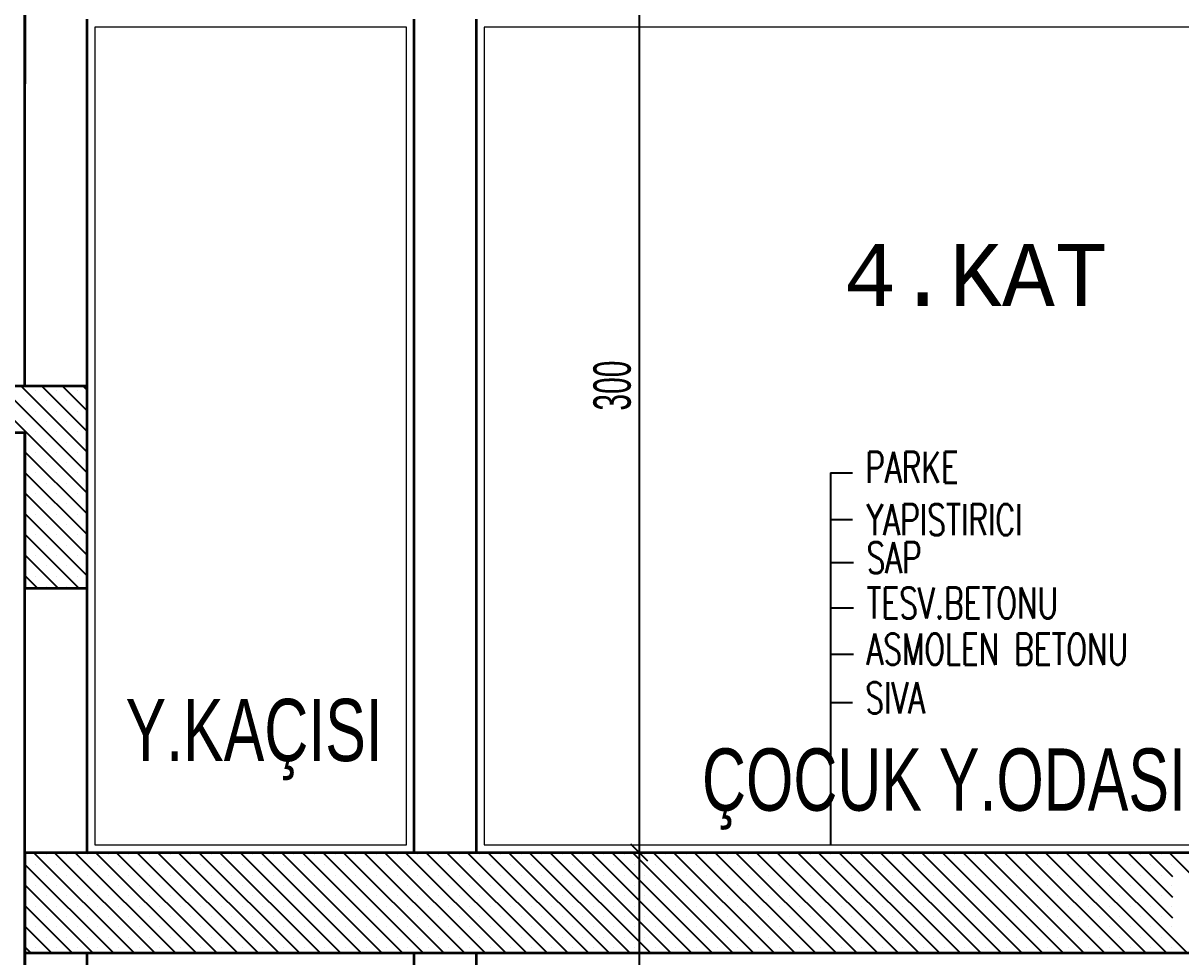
# Model space of a CAD drawing. Header units: inches. Extents: x -7543 to -822, y 102837 to 190349.
# Drawn here: x -828.7151 to -828.6408, y 102837.1172 to 102837.1772 of the extents above; entities that cross this region are included whole.
import ezdxf

# ---------------------------------------------------------------- set-up
doc = ezdxf.new("R2010")
doc.units = ezdxf.units.IN
doc.header["$MEASUREMENT"] = 0
doc.layers.get('0').update_dxf_attribs({"lineweight": 25})
doc.layers.add('DUVAR', color=7, linetype='Continuous', lineweight=35, true_color=0xfc4642)
for name, color, linetype, lineweight in [('ICOL', 55, 'Continuous', 25), ('SIVA', 150, 'Continuous', 15), ('TARAMA', 8, 'Continuous', 25), ('YAZI', 7, 'Continuous', 25)]:
    doc.layers.add(name, color=color, linetype=linetype, lineweight=lineweight)
doc.styles.add('arıal', font='arial.ttf', dxfattribs={"width": 0.7})
doc.styles.add('ISIM', font='monos.ttf', dxfattribs={"width": 1.1, "height": 200})
doc.styles.add('KAPı-PEN', font='simplex.shx', dxfattribs={"width": 0.7, "height": 10})
doc.styles.add('OLCU', font='tromand.shx', dxfattribs={"width": 0.6, "height": 12})

# ---------------------------------------------------------------- blocks, each defined once
blk = doc.blocks.new('_Oblique')
at = {"color": 0, "linetype": 'ByBlock', "lineweight": -2}
blk.add_line((-0.5, -0.5), (0.5, 0.5), dxfattribs=at)

msp = doc.modelspace()

# ---------------------------------------------------------------- linework, layer by layer
at = {"layer": 'DUVAR'}
for p, q in [((-828.715018, 102837.183885), (-828.715018, 102837.173285)), ((-828.715018, 102837.183885), (-828.715018, 102837.173285)), ((-828.715018, 102837.153873), (-828.715018, 102837.180627)), ((-828.711018, 102837.123885), (-828.711018, 102837.177427)), ((-828.690018, 102837.123885), (-828.690018, 102837.177427)), ((-828.686018, 102837.123885), (-828.686018, 102837.177427)), ((-828.740984, 102837.153873), (-828.711018, 102837.153873)), ((-828.734207, 102837.150873), (-828.715018, 102837.150873)), ((-828.715018, 102837.119227), (-828.715018, 102837.150873)), ((-828.715018, 102837.150873), (-828.715018, 102837.140873)), ((-828.715018, 102837.140873), (-828.711018, 102837.140873)), ((-828.715018, 102837.123885), (-828.625018, 102837.123885)), ((-828.715018, 102837.123885), (-828.715018, 102837.113285)), ((-828.715018, 102837.123885), (-828.621018, 102837.123885)), ((-828.715018, 102837.093873), (-828.715018, 102837.120627)), ((-828.715018, 102837.117427), (-828.621018, 102837.117427)), ((-828.715018, 102837.117427), (-828.621018, 102837.117427)), ((-828.715018, 102837.117427), (-828.621018, 102837.117427)), ((-828.715018, 102837.117427), (-828.621018, 102837.117427)), ((-828.715018, 102837.117427), (-828.621018, 102837.117427)), ((-828.711018, 102837.063885), (-828.711018, 102837.117427)), ((-828.690018, 102837.063885), (-828.690018, 102837.117427)), ((-828.686018, 102837.063885), (-828.686018, 102837.117427))]:
    msp.add_line(p, q, dxfattribs=at)
at = {"layer": 'ICOL'}
for p, q in [((-828.675567, 102837.183885), (-828.675567, 102837.123885)), ((-828.675567, 102837.123885), (-828.675567, 102837.063885))]:
    msp.add_line(p, q, dxfattribs=at)
at = {"layer": 'ICOL', "color": 53}
msp.add_line((-828.677967, 102837.123885), (-828.676407, 102837.123885), dxfattribs=at)
msp.add_line((-828.677967, 102837.123885), (-828.676407, 102837.123885), dxfattribs=at)
at = {"layer": 'SIVA'}
for p, q in [((-828.690518, 102837.176927), (-828.710518, 102837.176927)), ((-828.710518, 102837.176927), (-828.710518, 102837.124385)), ((-828.690518, 102837.124385), (-828.690518, 102837.176927)), ((-828.629518, 102837.176927), (-828.685518, 102837.176927)), ((-828.685518, 102837.176927), (-828.685518, 102837.124385)), ((-828.710518, 102837.124385), (-828.690518, 102837.124385)), ((-828.685518, 102837.124385), (-828.629518, 102837.124385))]:
    msp.add_line(p, q, dxfattribs=at)
at = {"layer": 'TARAMA'}
for p, q in [((-828.711018, 102837.146964), (-828.717927, 102837.153873)), ((-828.711018, 102837.148289), (-828.716601, 102837.153873)), ((-828.711018, 102837.149615), (-828.715275, 102837.153873)), ((-828.711018, 102837.150941), (-828.713949, 102837.153873)), ((-828.711018, 102837.152267), (-828.712623, 102837.153873)), ((-828.711018, 102837.153593), (-828.711298, 102837.153873)), ((-828.714314, 102837.153575), (-828.714314, 102837.153575)), ((-828.712988, 102837.153575), (-828.712988, 102837.153575)), ((-828.711662, 102837.153575), (-828.711662, 102837.153575)), ((-828.714977, 102837.152912), (-828.714977, 102837.152912)), ((-828.713651, 102837.152912), (-828.713651, 102837.152912)), ((-828.712325, 102837.152912), (-828.712325, 102837.152912)), ((-828.714314, 102837.152249), (-828.714314, 102837.152249)), ((-828.712988, 102837.152249), (-828.712988, 102837.152249)), ((-828.711662, 102837.152249), (-828.711662, 102837.152249)), ((-828.714977, 102837.151586), (-828.714977, 102837.151586)), ((-828.714314, 102837.150923), (-828.714314, 102837.150923)), ((-828.713651, 102837.151586), (-828.713651, 102837.151586)), ((-828.712988, 102837.150923), (-828.712988, 102837.150923)), ((-828.712325, 102837.151586), (-828.712325, 102837.151586)), ((-828.711662, 102837.150923), (-828.711662, 102837.150923)), ((-828.714977, 102837.15026), (-828.714977, 102837.15026)), ((-828.713651, 102837.15026), (-828.713651, 102837.15026)), ((-828.712325, 102837.15026), (-828.712325, 102837.15026)), ((-828.711018, 102837.145638), (-828.715018, 102837.149638)), ((-828.714314, 102837.149597), (-828.714314, 102837.149597)), ((-828.712988, 102837.149597), (-828.712988, 102837.149597)), ((-828.711662, 102837.149597), (-828.711662, 102837.149597)), ((-828.714977, 102837.148934), (-828.714977, 102837.148934)), ((-828.713651, 102837.148934), (-828.713651, 102837.148934)), ((-828.712325, 102837.148934), (-828.712325, 102837.148934)), ((-828.711018, 102837.144312), (-828.715018, 102837.148312)), ((-828.714314, 102837.148271), (-828.714314, 102837.148271)), ((-828.712988, 102837.148271), (-828.712988, 102837.148271)), ((-828.711662, 102837.148271), (-828.711662, 102837.148271)), ((-828.714977, 102837.147609), (-828.714977, 102837.147609)), ((-828.713651, 102837.147609), (-828.713651, 102837.147609)), ((-828.712325, 102837.147609), (-828.712325, 102837.147609)), ((-828.711018, 102837.142986), (-828.715018, 102837.146986)), ((-828.714314, 102837.146946), (-828.714314, 102837.146946)), ((-828.712988, 102837.146946), (-828.712988, 102837.146946)), ((-828.711662, 102837.146946), (-828.711662, 102837.146946)), ((-828.714977, 102837.146283), (-828.714977, 102837.146283)), ((-828.713651, 102837.146283), (-828.713651, 102837.146283)), ((-828.712325, 102837.146283), (-828.712325, 102837.146283)), ((-828.711018, 102837.14166), (-828.715018, 102837.14566)), ((-828.714977, 102837.144957), (-828.714977, 102837.144957)), ((-828.714314, 102837.14562), (-828.714314, 102837.14562)), ((-828.713651, 102837.144957), (-828.713651, 102837.144957)), ((-828.712988, 102837.14562), (-828.712988, 102837.14562)), ((-828.712325, 102837.144957), (-828.712325, 102837.144957)), ((-828.711662, 102837.14562), (-828.711662, 102837.14562)), ((-828.711556, 102837.140873), (-828.715018, 102837.144335)), ((-828.714314, 102837.144294), (-828.714314, 102837.144294)), ((-828.712988, 102837.144294), (-828.712988, 102837.144294)), ((-828.711662, 102837.144294), (-828.711662, 102837.144294)), ((-828.714977, 102837.143631), (-828.714977, 102837.143631)), ((-828.713651, 102837.143631), (-828.713651, 102837.143631)), ((-828.712325, 102837.143631), (-828.712325, 102837.143631)), ((-828.712882, 102837.140873), (-828.715018, 102837.143009)), ((-828.714314, 102837.142968), (-828.714314, 102837.142968)), ((-828.712988, 102837.142968), (-828.712988, 102837.142968)), ((-828.711662, 102837.142968), (-828.711662, 102837.142968)), ((-828.714977, 102837.142305), (-828.714977, 102837.142305)), ((-828.713651, 102837.142305), (-828.713651, 102837.142305)), ((-828.712325, 102837.142305), (-828.712325, 102837.142305)), ((-828.714207, 102837.140873), (-828.715018, 102837.141683)), ((-828.714314, 102837.141642), (-828.714314, 102837.141642)), ((-828.712988, 102837.141642), (-828.712988, 102837.141642)), ((-828.711662, 102837.141642), (-828.711662, 102837.141642)), ((-828.714977, 102837.140979), (-828.714977, 102837.140979)), ((-828.713651, 102837.140979), (-828.713651, 102837.140979)), ((-828.712325, 102837.140979), (-828.712325, 102837.140979)), ((-828.714977, 102837.123744), (-828.714977, 102837.123744)), ((-828.707998, 102837.117427), (-828.714455, 102837.123885)), ((-828.713651, 102837.123744), (-828.713651, 102837.123744)), ((-828.706672, 102837.117427), (-828.713129, 102837.123885)), ((-828.712325, 102837.123744), (-828.712325, 102837.123744)), ((-828.705346, 102837.117427), (-828.711803, 102837.123885)), ((-828.711, 102837.123744), (-828.711, 102837.123744)), ((-828.70402, 102837.117427), (-828.710478, 102837.123885)), ((-828.709674, 102837.123744), (-828.709674, 102837.123744)), ((-828.702694, 102837.117427), (-828.709152, 102837.123885)), ((-828.708348, 102837.123744), (-828.708348, 102837.123744)), ((-828.701368, 102837.117427), (-828.707826, 102837.123885)), ((-828.707022, 102837.123744), (-828.707022, 102837.123744)), ((-828.700043, 102837.117427), (-828.7065, 102837.123885)), ((-828.705696, 102837.123744), (-828.705696, 102837.123744)), ((-828.698717, 102837.117427), (-828.705174, 102837.123885)), ((-828.70437, 102837.123744), (-828.70437, 102837.123744)), ((-828.697391, 102837.117427), (-828.703849, 102837.123885)), ((-828.703045, 102837.123744), (-828.703045, 102837.123744)), ((-828.696065, 102837.117427), (-828.702523, 102837.123885)), ((-828.701719, 102837.123744), (-828.701719, 102837.123744)), ((-828.694739, 102837.117427), (-828.701197, 102837.123885)), ((-828.700393, 102837.123744), (-828.700393, 102837.123744)), ((-828.693414, 102837.117427), (-828.699871, 102837.123885)), ((-828.699067, 102837.123744), (-828.699067, 102837.123744)), ((-828.692088, 102837.117427), (-828.698545, 102837.123885)), ((-828.697741, 102837.123744), (-828.697741, 102837.123744)), ((-828.690762, 102837.117427), (-828.697219, 102837.123885)), ((-828.696415, 102837.123744), (-828.696415, 102837.123744)), ((-828.689436, 102837.117427), (-828.695894, 102837.123885)), ((-828.69509, 102837.123744), (-828.69509, 102837.123744)), ((-828.68811, 102837.117427), (-828.694568, 102837.123885)), ((-828.693764, 102837.123744), (-828.693764, 102837.123744)), ((-828.686784, 102837.117427), (-828.693242, 102837.123885)), ((-828.692438, 102837.123744), (-828.692438, 102837.123744)), ((-828.685459, 102837.117427), (-828.691916, 102837.123885)), ((-828.691112, 102837.123744), (-828.691112, 102837.123744)), ((-828.684133, 102837.117427), (-828.69059, 102837.123885)), ((-828.689786, 102837.123744), (-828.689786, 102837.123744)), ((-828.682807, 102837.117427), (-828.689264, 102837.123885)), ((-828.688461, 102837.123744), (-828.688461, 102837.123744)), ((-828.681481, 102837.117427), (-828.687939, 102837.123885)), ((-828.687135, 102837.123744), (-828.687135, 102837.123744)), ((-828.680155, 102837.117427), (-828.686613, 102837.123885)), ((-828.685809, 102837.123744), (-828.685809, 102837.123744)), ((-828.678829, 102837.117427), (-828.685287, 102837.123885)), ((-828.684483, 102837.123744), (-828.684483, 102837.123744)), ((-828.677504, 102837.117427), (-828.683961, 102837.123885)), ((-828.683157, 102837.123744), (-828.683157, 102837.123744)), ((-828.676178, 102837.117427), (-828.682635, 102837.123885)), ((-828.681831, 102837.123744), (-828.681831, 102837.123744)), ((-828.674852, 102837.117427), (-828.68131, 102837.123885)), ((-828.680506, 102837.123744), (-828.680506, 102837.123744)), ((-828.673526, 102837.117427), (-828.679984, 102837.123885)), ((-828.67918, 102837.123744), (-828.67918, 102837.123744)), ((-828.6722, 102837.117427), (-828.678658, 102837.123885)), ((-828.677854, 102837.123744), (-828.677854, 102837.123744)), ((-828.670874, 102837.117427), (-828.677332, 102837.123885)), ((-828.676528, 102837.123744), (-828.676528, 102837.123744)), ((-828.669549, 102837.117427), (-828.676006, 102837.123885)), ((-828.675202, 102837.123744), (-828.675202, 102837.123744)), ((-828.668223, 102837.117427), (-828.67468, 102837.123885)), ((-828.673876, 102837.123744), (-828.673876, 102837.123744)), ((-828.666897, 102837.117427), (-828.673355, 102837.123885)), ((-828.672551, 102837.123744), (-828.672551, 102837.123744)), ((-828.665571, 102837.117427), (-828.672029, 102837.123885)), ((-828.671225, 102837.123744), (-828.671225, 102837.123744)), ((-828.664245, 102837.117427), (-828.670703, 102837.123885)), ((-828.669899, 102837.123744), (-828.669899, 102837.123744)), ((-828.66292, 102837.117427), (-828.669377, 102837.123885)), ((-828.668573, 102837.123744), (-828.668573, 102837.123744)), ((-828.661594, 102837.117427), (-828.668051, 102837.123885)), ((-828.667247, 102837.123744), (-828.667247, 102837.123744)), ((-828.660268, 102837.117427), (-828.666725, 102837.123885)), ((-828.665922, 102837.123744), (-828.665922, 102837.123744)), ((-828.658942, 102837.117427), (-828.6654, 102837.123885)), ((-828.664596, 102837.123744), (-828.664596, 102837.123744)), ((-828.657616, 102837.117427), (-828.664074, 102837.123885)), ((-828.66327, 102837.123744), (-828.66327, 102837.123744)), ((-828.65629, 102837.117427), (-828.662748, 102837.123885)), ((-828.661944, 102837.123744), (-828.661944, 102837.123744)), ((-828.654965, 102837.117427), (-828.661422, 102837.123885)), ((-828.660618, 102837.123744), (-828.660618, 102837.123744)), ((-828.653639, 102837.117427), (-828.660096, 102837.123885)), ((-828.659292, 102837.123744), (-828.659292, 102837.123744)), ((-828.652313, 102837.117427), (-828.65877, 102837.123885)), ((-828.657967, 102837.123744), (-828.657967, 102837.123744)), ((-828.650987, 102837.117427), (-828.657445, 102837.123885)), ((-828.656641, 102837.123744), (-828.656641, 102837.123744)), ((-828.649661, 102837.117427), (-828.656119, 102837.123885)), ((-828.655315, 102837.123744), (-828.655315, 102837.123744)), ((-828.648335, 102837.117427), (-828.654793, 102837.123885)), ((-828.653989, 102837.123744), (-828.653989, 102837.123744)), ((-828.64701, 102837.117427), (-828.653467, 102837.123885)), ((-828.652663, 102837.123744), (-828.652663, 102837.123744)), ((-828.645684, 102837.117427), (-828.652141, 102837.123885)), ((-828.651337, 102837.123744), (-828.651337, 102837.123744)), ((-828.644358, 102837.117427), (-828.650816, 102837.123885)), ((-828.650012, 102837.123744), (-828.650012, 102837.123744)), ((-828.643032, 102837.117427), (-828.64949, 102837.123885)), ((-828.648686, 102837.123744), (-828.648686, 102837.123744)), ((-828.641706, 102837.117427), (-828.648164, 102837.123885)), ((-828.64736, 102837.123744), (-828.64736, 102837.123744)), ((-828.64038, 102837.117427), (-828.646838, 102837.123885)), ((-828.646034, 102837.123744), (-828.646034, 102837.123744)), ((-828.641298, 102837.11967), (-828.645512, 102837.123885)), ((-828.644708, 102837.123744), (-828.644708, 102837.123744)), ((-828.641298, 102837.120996), (-828.644186, 102837.123885)), ((-828.643382, 102837.123744), (-828.643382, 102837.123744)), ((-828.641298, 102837.122322), (-828.642861, 102837.123885)), ((-828.642057, 102837.123744), (-828.642057, 102837.123744)), ((-828.640072, 102837.122422), (-828.641535, 102837.123885)), ((-828.709323, 102837.117427), (-828.715018, 102837.123121)), ((-828.714314, 102837.123081), (-828.714314, 102837.123081)), ((-828.712988, 102837.123081), (-828.712988, 102837.123081)), ((-828.711662, 102837.123081), (-828.711662, 102837.123081)), ((-828.710337, 102837.123081), (-828.710337, 102837.123081)), ((-828.709011, 102837.123081), (-828.709011, 102837.123081)), ((-828.707685, 102837.123081), (-828.707685, 102837.123081)), ((-828.706359, 102837.123081), (-828.706359, 102837.123081)), ((-828.705033, 102837.123081), (-828.705033, 102837.123081)), ((-828.703708, 102837.123081), (-828.703708, 102837.123081)), ((-828.702382, 102837.123081), (-828.702382, 102837.123081)), ((-828.701056, 102837.123081), (-828.701056, 102837.123081)), ((-828.69973, 102837.123081), (-828.69973, 102837.123081)), ((-828.698404, 102837.123081), (-828.698404, 102837.123081)), ((-828.697078, 102837.123081), (-828.697078, 102837.123081)), ((-828.695753, 102837.123081), (-828.695753, 102837.123081)), ((-828.694427, 102837.123081), (-828.694427, 102837.123081)), ((-828.693101, 102837.123081), (-828.693101, 102837.123081)), ((-828.691775, 102837.123081), (-828.691775, 102837.123081)), ((-828.690449, 102837.123081), (-828.690449, 102837.123081)), ((-828.689123, 102837.123081), (-828.689123, 102837.123081)), ((-828.687798, 102837.123081), (-828.687798, 102837.123081)), ((-828.686472, 102837.123081), (-828.686472, 102837.123081)), ((-828.685146, 102837.123081), (-828.685146, 102837.123081)), ((-828.68382, 102837.123081), (-828.68382, 102837.123081)), ((-828.682494, 102837.123081), (-828.682494, 102837.123081)), ((-828.681168, 102837.123081), (-828.681168, 102837.123081)), ((-828.679843, 102837.123081), (-828.679843, 102837.123081)), ((-828.678517, 102837.123081), (-828.678517, 102837.123081)), ((-828.677191, 102837.123081), (-828.677191, 102837.123081)), ((-828.675865, 102837.123081), (-828.675865, 102837.123081)), ((-828.674539, 102837.123081), (-828.674539, 102837.123081)), ((-828.673214, 102837.123081), (-828.673214, 102837.123081)), ((-828.671888, 102837.123081), (-828.671888, 102837.123081)), ((-828.670562, 102837.123081), (-828.670562, 102837.123081)), ((-828.669236, 102837.123081), (-828.669236, 102837.123081)), ((-828.66791, 102837.123081), (-828.66791, 102837.123081)), ((-828.666584, 102837.123081), (-828.666584, 102837.123081)), ((-828.665259, 102837.123081), (-828.665259, 102837.123081)), ((-828.663933, 102837.123081), (-828.663933, 102837.123081)), ((-828.662607, 102837.123081), (-828.662607, 102837.123081)), ((-828.661281, 102837.123081), (-828.661281, 102837.123081)), ((-828.659955, 102837.123081), (-828.659955, 102837.123081)), ((-828.658629, 102837.123081), (-828.658629, 102837.123081)), ((-828.657304, 102837.123081), (-828.657304, 102837.123081)), ((-828.655978, 102837.123081), (-828.655978, 102837.123081)), ((-828.654652, 102837.123081), (-828.654652, 102837.123081)), ((-828.653326, 102837.123081), (-828.653326, 102837.123081)), ((-828.652, 102837.123081), (-828.652, 102837.123081)), ((-828.650675, 102837.123081), (-828.650675, 102837.123081)), ((-828.649349, 102837.123081), (-828.649349, 102837.123081)), ((-828.648023, 102837.123081), (-828.648023, 102837.123081)), ((-828.646697, 102837.123081), (-828.646697, 102837.123081)), ((-828.645371, 102837.123081), (-828.645371, 102837.123081)), ((-828.644045, 102837.123081), (-828.644045, 102837.123081)), ((-828.64272, 102837.123081), (-828.64272, 102837.123081)), ((-828.641394, 102837.123081), (-828.641394, 102837.123081)), ((-828.714977, 102837.122418), (-828.714977, 102837.122418)), ((-828.713651, 102837.122418), (-828.713651, 102837.122418)), ((-828.712325, 102837.122418), (-828.712325, 102837.122418)), ((-828.711, 102837.122418), (-828.711, 102837.122418)), ((-828.709674, 102837.122418), (-828.709674, 102837.122418)), ((-828.708348, 102837.122418), (-828.708348, 102837.122418)), ((-828.707022, 102837.122418), (-828.707022, 102837.122418)), ((-828.705696, 102837.122418), (-828.705696, 102837.122418)), ((-828.70437, 102837.122418), (-828.70437, 102837.122418)), ((-828.703045, 102837.122418), (-828.703045, 102837.122418)), ((-828.701719, 102837.122418), (-828.701719, 102837.122418)), ((-828.700393, 102837.122418), (-828.700393, 102837.122418)), ((-828.699067, 102837.122418), (-828.699067, 102837.122418)), ((-828.697741, 102837.122418), (-828.697741, 102837.122418)), ((-828.696415, 102837.122418), (-828.696415, 102837.122418)), ((-828.69509, 102837.122418), (-828.69509, 102837.122418)), ((-828.693764, 102837.122418), (-828.693764, 102837.122418)), ((-828.692438, 102837.122418), (-828.692438, 102837.122418)), ((-828.691112, 102837.122418), (-828.691112, 102837.122418)), ((-828.689786, 102837.122418), (-828.689786, 102837.122418)), ((-828.688461, 102837.122418), (-828.688461, 102837.122418)), ((-828.687135, 102837.122418), (-828.687135, 102837.122418)), ((-828.685809, 102837.122418), (-828.685809, 102837.122418)), ((-828.684483, 102837.122418), (-828.684483, 102837.122418)), ((-828.683157, 102837.122418), (-828.683157, 102837.122418)), ((-828.681831, 102837.122418), (-828.681831, 102837.122418)), ((-828.680506, 102837.122418), (-828.680506, 102837.122418)), ((-828.67918, 102837.122418), (-828.67918, 102837.122418)), ((-828.677854, 102837.122418), (-828.677854, 102837.122418)), ((-828.676528, 102837.122418), (-828.676528, 102837.122418)), ((-828.675202, 102837.122418), (-828.675202, 102837.122418)), ((-828.673876, 102837.122418), (-828.673876, 102837.122418)), ((-828.672551, 102837.122418), (-828.672551, 102837.122418)), ((-828.671225, 102837.122418), (-828.671225, 102837.122418)), ((-828.669899, 102837.122418), (-828.669899, 102837.122418)), ((-828.668573, 102837.122418), (-828.668573, 102837.122418)), ((-828.667247, 102837.122418), (-828.667247, 102837.122418)), ((-828.665922, 102837.122418), (-828.665922, 102837.122418)), ((-828.664596, 102837.122418), (-828.664596, 102837.122418)), ((-828.66327, 102837.122418), (-828.66327, 102837.122418)), ((-828.661944, 102837.122418), (-828.661944, 102837.122418)), ((-828.660618, 102837.122418), (-828.660618, 102837.122418)), ((-828.659292, 102837.122418), (-828.659292, 102837.122418)), ((-828.657967, 102837.122418), (-828.657967, 102837.122418)), ((-828.656641, 102837.122418), (-828.656641, 102837.122418)), ((-828.655315, 102837.122418), (-828.655315, 102837.122418)), ((-828.653989, 102837.122418), (-828.653989, 102837.122418)), ((-828.652663, 102837.122418), (-828.652663, 102837.122418)), ((-828.651337, 102837.122418), (-828.651337, 102837.122418)), ((-828.650012, 102837.122418), (-828.650012, 102837.122418)), ((-828.648686, 102837.122418), (-828.648686, 102837.122418)), ((-828.64736, 102837.122418), (-828.64736, 102837.122418)), ((-828.646034, 102837.122418), (-828.646034, 102837.122418)), ((-828.644708, 102837.122418), (-828.644708, 102837.122418)), ((-828.643382, 102837.122418), (-828.643382, 102837.122418)), ((-828.642057, 102837.122418), (-828.642057, 102837.122418)), ((-828.710649, 102837.117427), (-828.715018, 102837.121795)), ((-828.714314, 102837.121755), (-828.714314, 102837.121755)), ((-828.712988, 102837.121755), (-828.712988, 102837.121755)), ((-828.711662, 102837.121755), (-828.711662, 102837.121755)), ((-828.710337, 102837.121755), (-828.710337, 102837.121755)), ((-828.709011, 102837.121755), (-828.709011, 102837.121755)), ((-828.707685, 102837.121755), (-828.707685, 102837.121755)), ((-828.706359, 102837.121755), (-828.706359, 102837.121755)), ((-828.705033, 102837.121755), (-828.705033, 102837.121755)), ((-828.703708, 102837.121755), (-828.703708, 102837.121755)), ((-828.702382, 102837.121755), (-828.702382, 102837.121755)), ((-828.701056, 102837.121755), (-828.701056, 102837.121755)), ((-828.69973, 102837.121755), (-828.69973, 102837.121755)), ((-828.698404, 102837.121755), (-828.698404, 102837.121755)), ((-828.697078, 102837.121755), (-828.697078, 102837.121755)), ((-828.695753, 102837.121755), (-828.695753, 102837.121755)), ((-828.694427, 102837.121755), (-828.694427, 102837.121755)), ((-828.693101, 102837.121755), (-828.693101, 102837.121755)), ((-828.691775, 102837.121755), (-828.691775, 102837.121755)), ((-828.690449, 102837.121755), (-828.690449, 102837.121755)), ((-828.689123, 102837.121755), (-828.689123, 102837.121755)), ((-828.687798, 102837.121755), (-828.687798, 102837.121755)), ((-828.686472, 102837.121755), (-828.686472, 102837.121755)), ((-828.685146, 102837.121755), (-828.685146, 102837.121755)), ((-828.68382, 102837.121755), (-828.68382, 102837.121755)), ((-828.682494, 102837.121755), (-828.682494, 102837.121755)), ((-828.681168, 102837.121755), (-828.681168, 102837.121755)), ((-828.679843, 102837.121755), (-828.679843, 102837.121755)), ((-828.678517, 102837.121755), (-828.678517, 102837.121755)), ((-828.677191, 102837.121755), (-828.677191, 102837.121755)), ((-828.675865, 102837.121755), (-828.675865, 102837.121755)), ((-828.674539, 102837.121755), (-828.674539, 102837.121755)), ((-828.673214, 102837.121755), (-828.673214, 102837.121755)), ((-828.671888, 102837.121755), (-828.671888, 102837.121755)), ((-828.670562, 102837.121755), (-828.670562, 102837.121755)), ((-828.669236, 102837.121755), (-828.669236, 102837.121755)), ((-828.66791, 102837.121755), (-828.66791, 102837.121755)), ((-828.666584, 102837.121755), (-828.666584, 102837.121755)), ((-828.665259, 102837.121755), (-828.665259, 102837.121755)), ((-828.663933, 102837.121755), (-828.663933, 102837.121755)), ((-828.662607, 102837.121755), (-828.662607, 102837.121755)), ((-828.661281, 102837.121755), (-828.661281, 102837.121755)), ((-828.659955, 102837.121755), (-828.659955, 102837.121755)), ((-828.658629, 102837.121755), (-828.658629, 102837.121755)), ((-828.657304, 102837.121755), (-828.657304, 102837.121755)), ((-828.655978, 102837.121755), (-828.655978, 102837.121755)), ((-828.654652, 102837.121755), (-828.654652, 102837.121755)), ((-828.653326, 102837.121755), (-828.653326, 102837.121755)), ((-828.652, 102837.121755), (-828.652, 102837.121755)), ((-828.650675, 102837.121755), (-828.650675, 102837.121755)), ((-828.649349, 102837.121755), (-828.649349, 102837.121755)), ((-828.648023, 102837.121755), (-828.648023, 102837.121755)), ((-828.646697, 102837.121755), (-828.646697, 102837.121755)), ((-828.645371, 102837.121755), (-828.645371, 102837.121755)), ((-828.644045, 102837.121755), (-828.644045, 102837.121755)), ((-828.64272, 102837.121755), (-828.64272, 102837.121755)), ((-828.641394, 102837.121755), (-828.641394, 102837.121755)), ((-828.711975, 102837.117427), (-828.715018, 102837.12047)), ((-828.714977, 102837.121092), (-828.714977, 102837.121092)), ((-828.714314, 102837.120429), (-828.714314, 102837.120429)), ((-828.713651, 102837.121092), (-828.713651, 102837.121092)), ((-828.712988, 102837.120429), (-828.712988, 102837.120429)), ((-828.712325, 102837.121092), (-828.712325, 102837.121092)), ((-828.711662, 102837.120429), (-828.711662, 102837.120429)), ((-828.711, 102837.121092), (-828.711, 102837.121092)), ((-828.710337, 102837.120429), (-828.710337, 102837.120429)), ((-828.709674, 102837.121092), (-828.709674, 102837.121092)), ((-828.709011, 102837.120429), (-828.709011, 102837.120429)), ((-828.708348, 102837.121092), (-828.708348, 102837.121092)), ((-828.707685, 102837.120429), (-828.707685, 102837.120429)), ((-828.707022, 102837.121092), (-828.707022, 102837.121092)), ((-828.706359, 102837.120429), (-828.706359, 102837.120429)), ((-828.705696, 102837.121092), (-828.705696, 102837.121092)), ((-828.705033, 102837.120429), (-828.705033, 102837.120429)), ((-828.70437, 102837.121092), (-828.70437, 102837.121092)), ((-828.703708, 102837.120429), (-828.703708, 102837.120429)), ((-828.703045, 102837.121092), (-828.703045, 102837.121092)), ((-828.702382, 102837.120429), (-828.702382, 102837.120429)), ((-828.701719, 102837.121092), (-828.701719, 102837.121092)), ((-828.701056, 102837.120429), (-828.701056, 102837.120429)), ((-828.700393, 102837.121092), (-828.700393, 102837.121092)), ((-828.69973, 102837.120429), (-828.69973, 102837.120429)), ((-828.699067, 102837.121092), (-828.699067, 102837.121092)), ((-828.698404, 102837.120429), (-828.698404, 102837.120429)), ((-828.697741, 102837.121092), (-828.697741, 102837.121092)), ((-828.697078, 102837.120429), (-828.697078, 102837.120429)), ((-828.696415, 102837.121092), (-828.696415, 102837.121092)), ((-828.695753, 102837.120429), (-828.695753, 102837.120429)), ((-828.69509, 102837.121092), (-828.69509, 102837.121092)), ((-828.694427, 102837.120429), (-828.694427, 102837.120429)), ((-828.693764, 102837.121092), (-828.693764, 102837.121092)), ((-828.693101, 102837.120429), (-828.693101, 102837.120429)), ((-828.692438, 102837.121092), (-828.692438, 102837.121092)), ((-828.691775, 102837.120429), (-828.691775, 102837.120429)), ((-828.691112, 102837.121092), (-828.691112, 102837.121092)), ((-828.690449, 102837.120429), (-828.690449, 102837.120429)), ((-828.689786, 102837.121092), (-828.689786, 102837.121092)), ((-828.689123, 102837.120429), (-828.689123, 102837.120429)), ((-828.688461, 102837.121092), (-828.688461, 102837.121092)), ((-828.687798, 102837.120429), (-828.687798, 102837.120429)), ((-828.687135, 102837.121092), (-828.687135, 102837.121092)), ((-828.686472, 102837.120429), (-828.686472, 102837.120429)), ((-828.685809, 102837.121092), (-828.685809, 102837.121092)), ((-828.685146, 102837.120429), (-828.685146, 102837.120429)), ((-828.684483, 102837.121092), (-828.684483, 102837.121092)), ((-828.68382, 102837.120429), (-828.68382, 102837.120429)), ((-828.683157, 102837.121092), (-828.683157, 102837.121092)), ((-828.682494, 102837.120429), (-828.682494, 102837.120429)), ((-828.681831, 102837.121092), (-828.681831, 102837.121092)), ((-828.681168, 102837.120429), (-828.681168, 102837.120429)), ((-828.680506, 102837.121092), (-828.680506, 102837.121092)), ((-828.679843, 102837.120429), (-828.679843, 102837.120429)), ((-828.67918, 102837.121092), (-828.67918, 102837.121092)), ((-828.678517, 102837.120429), (-828.678517, 102837.120429)), ((-828.677854, 102837.121092), (-828.677854, 102837.121092)), ((-828.677191, 102837.120429), (-828.677191, 102837.120429)), ((-828.676528, 102837.121092), (-828.676528, 102837.121092)), ((-828.675865, 102837.120429), (-828.675865, 102837.120429)), ((-828.675202, 102837.121092), (-828.675202, 102837.121092)), ((-828.674539, 102837.120429), (-828.674539, 102837.120429)), ((-828.673876, 102837.121092), (-828.673876, 102837.121092)), ((-828.673214, 102837.120429), (-828.673214, 102837.120429)), ((-828.672551, 102837.121092), (-828.672551, 102837.121092)), ((-828.671888, 102837.120429), (-828.671888, 102837.120429)), ((-828.671225, 102837.121092), (-828.671225, 102837.121092)), ((-828.670562, 102837.120429), (-828.670562, 102837.120429)), ((-828.669899, 102837.121092), (-828.669899, 102837.121092)), ((-828.669236, 102837.120429), (-828.669236, 102837.120429)), ((-828.668573, 102837.121092), (-828.668573, 102837.121092)), ((-828.66791, 102837.120429), (-828.66791, 102837.120429)), ((-828.667247, 102837.121092), (-828.667247, 102837.121092)), ((-828.666584, 102837.120429), (-828.666584, 102837.120429)), ((-828.665922, 102837.121092), (-828.665922, 102837.121092)), ((-828.665259, 102837.120429), (-828.665259, 102837.120429)), ((-828.664596, 102837.121092), (-828.664596, 102837.121092)), ((-828.663933, 102837.120429), (-828.663933, 102837.120429)), ((-828.66327, 102837.121092), (-828.66327, 102837.121092)), ((-828.662607, 102837.120429), (-828.662607, 102837.120429)), ((-828.661944, 102837.121092), (-828.661944, 102837.121092)), ((-828.661281, 102837.120429), (-828.661281, 102837.120429)), ((-828.660618, 102837.121092), (-828.660618, 102837.121092)), ((-828.659955, 102837.120429), (-828.659955, 102837.120429)), ((-828.659292, 102837.121092), (-828.659292, 102837.121092)), ((-828.658629, 102837.120429), (-828.658629, 102837.120429)), ((-828.657967, 102837.121092), (-828.657967, 102837.121092)), ((-828.657304, 102837.120429), (-828.657304, 102837.120429)), ((-828.656641, 102837.121092), (-828.656641, 102837.121092)), ((-828.655978, 102837.120429), (-828.655978, 102837.120429)), ((-828.655315, 102837.121092), (-828.655315, 102837.121092)), ((-828.654652, 102837.120429), (-828.654652, 102837.120429)), ((-828.653989, 102837.121092), (-828.653989, 102837.121092)), ((-828.653326, 102837.120429), (-828.653326, 102837.120429)), ((-828.652663, 102837.121092), (-828.652663, 102837.121092)), ((-828.652, 102837.120429), (-828.652, 102837.120429)), ((-828.651337, 102837.121092), (-828.651337, 102837.121092)), ((-828.650675, 102837.120429), (-828.650675, 102837.120429)), ((-828.650012, 102837.121092), (-828.650012, 102837.121092)), ((-828.649349, 102837.120429), (-828.649349, 102837.120429)), ((-828.648686, 102837.121092), (-828.648686, 102837.121092)), ((-828.648023, 102837.120429), (-828.648023, 102837.120429)), ((-828.64736, 102837.121092), (-828.64736, 102837.121092)), ((-828.646697, 102837.120429), (-828.646697, 102837.120429)), ((-828.646034, 102837.121092), (-828.646034, 102837.121092)), ((-828.645371, 102837.120429), (-828.645371, 102837.120429)), ((-828.644708, 102837.121092), (-828.644708, 102837.121092)), ((-828.644045, 102837.120429), (-828.644045, 102837.120429)), ((-828.643382, 102837.121092), (-828.643382, 102837.121092)), ((-828.64272, 102837.120429), (-828.64272, 102837.120429)), ((-828.642057, 102837.121092), (-828.642057, 102837.121092)), ((-828.641394, 102837.120429), (-828.641394, 102837.120429)), ((-828.714977, 102837.119766), (-828.714977, 102837.119766)), ((-828.713651, 102837.119766), (-828.713651, 102837.119766)), ((-828.712325, 102837.119766), (-828.712325, 102837.119766)), ((-828.711, 102837.119766), (-828.711, 102837.119766)), ((-828.709674, 102837.119766), (-828.709674, 102837.119766)), ((-828.708348, 102837.119766), (-828.708348, 102837.119766)), ((-828.707022, 102837.119766), (-828.707022, 102837.119766)), ((-828.705696, 102837.119766), (-828.705696, 102837.119766)), ((-828.70437, 102837.119766), (-828.70437, 102837.119766)), ((-828.703045, 102837.119766), (-828.703045, 102837.119766)), ((-828.701719, 102837.119766), (-828.701719, 102837.119766)), ((-828.700393, 102837.119766), (-828.700393, 102837.119766)), ((-828.699067, 102837.119766), (-828.699067, 102837.119766)), ((-828.697741, 102837.119766), (-828.697741, 102837.119766)), ((-828.696415, 102837.119766), (-828.696415, 102837.119766)), ((-828.69509, 102837.119766), (-828.69509, 102837.119766)), ((-828.693764, 102837.119766), (-828.693764, 102837.119766)), ((-828.692438, 102837.119766), (-828.692438, 102837.119766)), ((-828.691112, 102837.119766), (-828.691112, 102837.119766)), ((-828.689786, 102837.119766), (-828.689786, 102837.119766)), ((-828.688461, 102837.119766), (-828.688461, 102837.119766)), ((-828.687135, 102837.119766), (-828.687135, 102837.119766)), ((-828.685809, 102837.119766), (-828.685809, 102837.119766)), ((-828.684483, 102837.119766), (-828.684483, 102837.119766)), ((-828.683157, 102837.119766), (-828.683157, 102837.119766)), ((-828.681831, 102837.119766), (-828.681831, 102837.119766)), ((-828.680506, 102837.119766), (-828.680506, 102837.119766)), ((-828.67918, 102837.119766), (-828.67918, 102837.119766)), ((-828.677854, 102837.119766), (-828.677854, 102837.119766)), ((-828.676528, 102837.119766), (-828.676528, 102837.119766)), ((-828.675202, 102837.119766), (-828.675202, 102837.119766)), ((-828.673876, 102837.119766), (-828.673876, 102837.119766)), ((-828.672551, 102837.119766), (-828.672551, 102837.119766)), ((-828.671225, 102837.119766), (-828.671225, 102837.119766)), ((-828.669899, 102837.119766), (-828.669899, 102837.119766)), ((-828.668573, 102837.119766), (-828.668573, 102837.119766)), ((-828.667247, 102837.119766), (-828.667247, 102837.119766)), ((-828.665922, 102837.119766), (-828.665922, 102837.119766)), ((-828.664596, 102837.119766), (-828.664596, 102837.119766)), ((-828.66327, 102837.119766), (-828.66327, 102837.119766)), ((-828.661944, 102837.119766), (-828.661944, 102837.119766)), ((-828.660618, 102837.119766), (-828.660618, 102837.119766)), ((-828.659292, 102837.119766), (-828.659292, 102837.119766)), ((-828.657967, 102837.119766), (-828.657967, 102837.119766)), ((-828.656641, 102837.119766), (-828.656641, 102837.119766)), ((-828.655315, 102837.119766), (-828.655315, 102837.119766)), ((-828.653989, 102837.119766), (-828.653989, 102837.119766)), ((-828.652663, 102837.119766), (-828.652663, 102837.119766)), ((-828.651337, 102837.119766), (-828.651337, 102837.119766)), ((-828.650012, 102837.119766), (-828.650012, 102837.119766)), ((-828.648686, 102837.119766), (-828.648686, 102837.119766)), ((-828.64736, 102837.119766), (-828.64736, 102837.119766)), ((-828.646034, 102837.119766), (-828.646034, 102837.119766)), ((-828.644708, 102837.119766), (-828.644708, 102837.119766)), ((-828.643382, 102837.119766), (-828.643382, 102837.119766)), ((-828.642057, 102837.119766), (-828.642057, 102837.119766)), ((-828.713301, 102837.117427), (-828.715018, 102837.119144)), ((-828.714314, 102837.119103), (-828.714314, 102837.119103)), ((-828.712988, 102837.119103), (-828.712988, 102837.119103)), ((-828.711662, 102837.119103), (-828.711662, 102837.119103)), ((-828.710337, 102837.119103), (-828.710337, 102837.119103)), ((-828.709011, 102837.119103), (-828.709011, 102837.119103)), ((-828.707685, 102837.119103), (-828.707685, 102837.119103)), ((-828.706359, 102837.119103), (-828.706359, 102837.119103)), ((-828.705033, 102837.119103), (-828.705033, 102837.119103)), ((-828.703708, 102837.119103), (-828.703708, 102837.119103)), ((-828.702382, 102837.119103), (-828.702382, 102837.119103)), ((-828.701056, 102837.119103), (-828.701056, 102837.119103)), ((-828.69973, 102837.119103), (-828.69973, 102837.119103)), ((-828.698404, 102837.119103), (-828.698404, 102837.119103)), ((-828.697078, 102837.119103), (-828.697078, 102837.119103)), ((-828.695753, 102837.119103), (-828.695753, 102837.119103)), ((-828.694427, 102837.119103), (-828.694427, 102837.119103)), ((-828.693101, 102837.119103), (-828.693101, 102837.119103)), ((-828.691775, 102837.119103), (-828.691775, 102837.119103)), ((-828.690449, 102837.119103), (-828.690449, 102837.119103)), ((-828.689123, 102837.119103), (-828.689123, 102837.119103)), ((-828.687798, 102837.119103), (-828.687798, 102837.119103)), ((-828.686472, 102837.119103), (-828.686472, 102837.119103)), ((-828.685146, 102837.119103), (-828.685146, 102837.119103)), ((-828.68382, 102837.119103), (-828.68382, 102837.119103)), ((-828.682494, 102837.119103), (-828.682494, 102837.119103)), ((-828.681168, 102837.119103), (-828.681168, 102837.119103)), ((-828.679843, 102837.119103), (-828.679843, 102837.119103)), ((-828.678517, 102837.119103), (-828.678517, 102837.119103)), ((-828.677191, 102837.119103), (-828.677191, 102837.119103)), ((-828.675865, 102837.119103), (-828.675865, 102837.119103)), ((-828.674539, 102837.119103), (-828.674539, 102837.119103)), ((-828.673214, 102837.119103), (-828.673214, 102837.119103)), ((-828.671888, 102837.119103), (-828.671888, 102837.119103)), ((-828.670562, 102837.119103), (-828.670562, 102837.119103)), ((-828.669236, 102837.119103), (-828.669236, 102837.119103)), ((-828.66791, 102837.119103), (-828.66791, 102837.119103)), ((-828.666584, 102837.119103), (-828.666584, 102837.119103)), ((-828.665259, 102837.119103), (-828.665259, 102837.119103)), ((-828.663933, 102837.119103), (-828.663933, 102837.119103)), ((-828.662607, 102837.119103), (-828.662607, 102837.119103)), ((-828.661281, 102837.119103), (-828.661281, 102837.119103)), ((-828.659955, 102837.119103), (-828.659955, 102837.119103)), ((-828.658629, 102837.119103), (-828.658629, 102837.119103)), ((-828.657304, 102837.119103), (-828.657304, 102837.119103)), ((-828.655978, 102837.119103), (-828.655978, 102837.119103)), ((-828.654652, 102837.119103), (-828.654652, 102837.119103)), ((-828.653326, 102837.119103), (-828.653326, 102837.119103)), ((-828.652, 102837.119103), (-828.652, 102837.119103)), ((-828.650675, 102837.119103), (-828.650675, 102837.119103)), ((-828.649349, 102837.119103), (-828.649349, 102837.119103)), ((-828.648023, 102837.119103), (-828.648023, 102837.119103)), ((-828.646697, 102837.119103), (-828.646697, 102837.119103)), ((-828.645371, 102837.119103), (-828.645371, 102837.119103)), ((-828.644045, 102837.119103), (-828.644045, 102837.119103)), ((-828.64272, 102837.119103), (-828.64272, 102837.119103)), ((-828.641394, 102837.119103), (-828.641394, 102837.119103)), ((-828.714977, 102837.11844), (-828.714977, 102837.11844)), ((-828.713651, 102837.11844), (-828.713651, 102837.11844)), ((-828.712325, 102837.11844), (-828.712325, 102837.11844)), ((-828.711, 102837.11844), (-828.711, 102837.11844)), ((-828.709674, 102837.11844), (-828.709674, 102837.11844)), ((-828.708348, 102837.11844), (-828.708348, 102837.11844)), ((-828.707022, 102837.11844), (-828.707022, 102837.11844)), ((-828.705696, 102837.11844), (-828.705696, 102837.11844)), ((-828.70437, 102837.11844), (-828.70437, 102837.11844)), ((-828.703045, 102837.11844), (-828.703045, 102837.11844)), ((-828.701719, 102837.11844), (-828.701719, 102837.11844)), ((-828.700393, 102837.11844), (-828.700393, 102837.11844)), ((-828.699067, 102837.11844), (-828.699067, 102837.11844)), ((-828.697741, 102837.11844), (-828.697741, 102837.11844)), ((-828.696415, 102837.11844), (-828.696415, 102837.11844)), ((-828.69509, 102837.11844), (-828.69509, 102837.11844)), ((-828.693764, 102837.11844), (-828.693764, 102837.11844)), ((-828.692438, 102837.11844), (-828.692438, 102837.11844)), ((-828.691112, 102837.11844), (-828.691112, 102837.11844)), ((-828.689786, 102837.11844), (-828.689786, 102837.11844)), ((-828.688461, 102837.11844), (-828.688461, 102837.11844)), ((-828.687135, 102837.11844), (-828.687135, 102837.11844)), ((-828.685809, 102837.11844), (-828.685809, 102837.11844)), ((-828.684483, 102837.11844), (-828.684483, 102837.11844)), ((-828.683157, 102837.11844), (-828.683157, 102837.11844)), ((-828.681831, 102837.11844), (-828.681831, 102837.11844)), ((-828.680506, 102837.11844), (-828.680506, 102837.11844)), ((-828.67918, 102837.11844), (-828.67918, 102837.11844)), ((-828.677854, 102837.11844), (-828.677854, 102837.11844)), ((-828.676528, 102837.11844), (-828.676528, 102837.11844)), ((-828.675202, 102837.11844), (-828.675202, 102837.11844)), ((-828.673876, 102837.11844), (-828.673876, 102837.11844)), ((-828.672551, 102837.11844), (-828.672551, 102837.11844)), ((-828.671225, 102837.11844), (-828.671225, 102837.11844)), ((-828.669899, 102837.11844), (-828.669899, 102837.11844)), ((-828.668573, 102837.11844), (-828.668573, 102837.11844)), ((-828.667247, 102837.11844), (-828.667247, 102837.11844)), ((-828.665922, 102837.11844), (-828.665922, 102837.11844)), ((-828.664596, 102837.11844), (-828.664596, 102837.11844)), ((-828.66327, 102837.11844), (-828.66327, 102837.11844)), ((-828.661944, 102837.11844), (-828.661944, 102837.11844)), ((-828.660618, 102837.11844), (-828.660618, 102837.11844)), ((-828.659292, 102837.11844), (-828.659292, 102837.11844)), ((-828.657967, 102837.11844), (-828.657967, 102837.11844)), ((-828.656641, 102837.11844), (-828.656641, 102837.11844)), ((-828.655315, 102837.11844), (-828.655315, 102837.11844)), ((-828.653989, 102837.11844), (-828.653989, 102837.11844)), ((-828.652663, 102837.11844), (-828.652663, 102837.11844)), ((-828.651337, 102837.11844), (-828.651337, 102837.11844)), ((-828.650012, 102837.11844), (-828.650012, 102837.11844)), ((-828.648686, 102837.11844), (-828.648686, 102837.11844)), ((-828.64736, 102837.11844), (-828.64736, 102837.11844)), ((-828.646034, 102837.11844), (-828.646034, 102837.11844)), ((-828.644708, 102837.11844), (-828.644708, 102837.11844)), ((-828.643382, 102837.11844), (-828.643382, 102837.11844)), ((-828.642057, 102837.11844), (-828.642057, 102837.11844)), ((-828.714627, 102837.117427), (-828.715018, 102837.117818)), ((-828.714314, 102837.117778), (-828.714314, 102837.117778)), ((-828.712988, 102837.117778), (-828.712988, 102837.117778)), ((-828.711662, 102837.117778), (-828.711662, 102837.117778)), ((-828.710337, 102837.117778), (-828.710337, 102837.117778)), ((-828.709011, 102837.117778), (-828.709011, 102837.117778)), ((-828.707685, 102837.117778), (-828.707685, 102837.117778)), ((-828.706359, 102837.117778), (-828.706359, 102837.117778)), ((-828.705033, 102837.117778), (-828.705033, 102837.117778)), ((-828.703708, 102837.117778), (-828.703708, 102837.117778)), ((-828.702382, 102837.117778), (-828.702382, 102837.117778)), ((-828.701056, 102837.117778), (-828.701056, 102837.117778)), ((-828.69973, 102837.117778), (-828.69973, 102837.117778)), ((-828.698404, 102837.117778), (-828.698404, 102837.117778)), ((-828.697078, 102837.117778), (-828.697078, 102837.117778)), ((-828.695753, 102837.117778), (-828.695753, 102837.117778)), ((-828.694427, 102837.117778), (-828.694427, 102837.117778)), ((-828.693101, 102837.117778), (-828.693101, 102837.117778)), ((-828.691775, 102837.117778), (-828.691775, 102837.117778)), ((-828.690449, 102837.117778), (-828.690449, 102837.117778)), ((-828.689123, 102837.117778), (-828.689123, 102837.117778)), ((-828.687798, 102837.117778), (-828.687798, 102837.117778)), ((-828.686472, 102837.117778), (-828.686472, 102837.117778)), ((-828.685146, 102837.117778), (-828.685146, 102837.117778)), ((-828.68382, 102837.117778), (-828.68382, 102837.117778)), ((-828.682494, 102837.117778), (-828.682494, 102837.117778)), ((-828.681168, 102837.117778), (-828.681168, 102837.117778)), ((-828.679843, 102837.117778), (-828.679843, 102837.117778)), ((-828.678517, 102837.117778), (-828.678517, 102837.117778)), ((-828.677191, 102837.117778), (-828.677191, 102837.117778)), ((-828.675865, 102837.117778), (-828.675865, 102837.117778)), ((-828.674539, 102837.117778), (-828.674539, 102837.117778)), ((-828.673214, 102837.117778), (-828.673214, 102837.117778)), ((-828.671888, 102837.117778), (-828.671888, 102837.117778)), ((-828.670562, 102837.117778), (-828.670562, 102837.117778)), ((-828.669236, 102837.117778), (-828.669236, 102837.117778)), ((-828.66791, 102837.117778), (-828.66791, 102837.117778)), ((-828.666584, 102837.117778), (-828.666584, 102837.117778)), ((-828.665259, 102837.117778), (-828.665259, 102837.117778)), ((-828.663933, 102837.117778), (-828.663933, 102837.117778)), ((-828.662607, 102837.117778), (-828.662607, 102837.117778)), ((-828.661281, 102837.117778), (-828.661281, 102837.117778)), ((-828.659955, 102837.117778), (-828.659955, 102837.117778)), ((-828.658629, 102837.117778), (-828.658629, 102837.117778)), ((-828.657304, 102837.117778), (-828.657304, 102837.117778)), ((-828.655978, 102837.117778), (-828.655978, 102837.117778)), ((-828.654652, 102837.117778), (-828.654652, 102837.117778)), ((-828.653326, 102837.117778), (-828.653326, 102837.117778)), ((-828.652, 102837.117778), (-828.652, 102837.117778)), ((-828.650675, 102837.117778), (-828.650675, 102837.117778)), ((-828.649349, 102837.117778), (-828.649349, 102837.117778)), ((-828.648023, 102837.117778), (-828.648023, 102837.117778)), ((-828.646697, 102837.117778), (-828.646697, 102837.117778)), ((-828.645371, 102837.117778), (-828.645371, 102837.117778)), ((-828.644045, 102837.117778), (-828.644045, 102837.117778)), ((-828.64272, 102837.117778), (-828.64272, 102837.117778)), ((-828.641394, 102837.117778), (-828.641394, 102837.117778))]:
    msp.add_line(p, q, dxfattribs=at)
at = {"layer": 'YAZI'}
for p, q in [((-828.663281, 102837.148284), (-828.661876, 102837.148284)), ((-828.663281, 102837.148284), (-828.663281, 102837.12433)), ((-828.663281, 102837.145282), (-828.661876, 102837.145282)), ((-828.663201, 102837.14252), (-828.661796, 102837.14252)), ((-828.663201, 102837.139598), (-828.661796, 102837.139598)), ((-828.663201, 102837.136636), (-828.661796, 102837.136636)), ((-828.663281, 102837.133514), (-828.661876, 102837.133514))]:
    msp.add_line(p, q, dxfattribs=at)

# ---------------------------------------------------------------- block references
at = {"layer": 'ICOL', "xscale": 0.001080000001820736, "yscale": 0.001080000001820736, "zscale": 0.001080000001820736}
for rotation in [90, 270]:
    msp.add_blockref('_Oblique', (-828.675567, 102837.123885), dxfattribs=dict(at, rotation=rotation))

# ---------------------------------------------------------------- texts
at = {"layer": 'ICOL', "insert": (-828.677295, 102837.153885), "char_height": 0.0024, "attachment_point": 5, "rotation": 90, "style": 'OLCU'}
msp.add_mtext('\\A1;300', dxfattribs=at)
at = {"layer": 'YAZI', "style": 'ISIM'}
msp.add_text('4.KAT', height=0.004, dxfattribs=at).set_placement((-828.662438, 102837.158995))
at = {"layer": 'YAZI', "width": 0.7}
for s, height, style, p in [('PARKE', 0.002, 'KAPı-PEN', (-828.661047, 102837.147637)), ('YAPISTIRICI', 0.002, 'KAPı-PEN', (-828.660967, 102837.144274)), ('SAP', 0.002, 'KAPı-PEN', (-828.660967, 102837.141833)), ('TESV.BETONU', 0.002, 'KAPı-PEN', (-828.660967, 102837.138911)), ('ASMOLEN BETONU', 0.002, 'KAPı-PEN', (-828.660967, 102837.135949)), ('SIVA', 0.002, 'KAPı-PEN', (-828.661047, 102837.132826)), ('Y.KAÇISI', 0.004, 'arıal', (-828.708554, 102837.129755)), ('ÇOCUK Y.ODASI', 0.004, 'arıal', (-828.671536, 102837.12657, -0.011684))]:
    msp.add_text(s, height=height, dxfattribs=dict(at, style=style)).set_placement(p)

doc.saveas('drawing.dxf')
